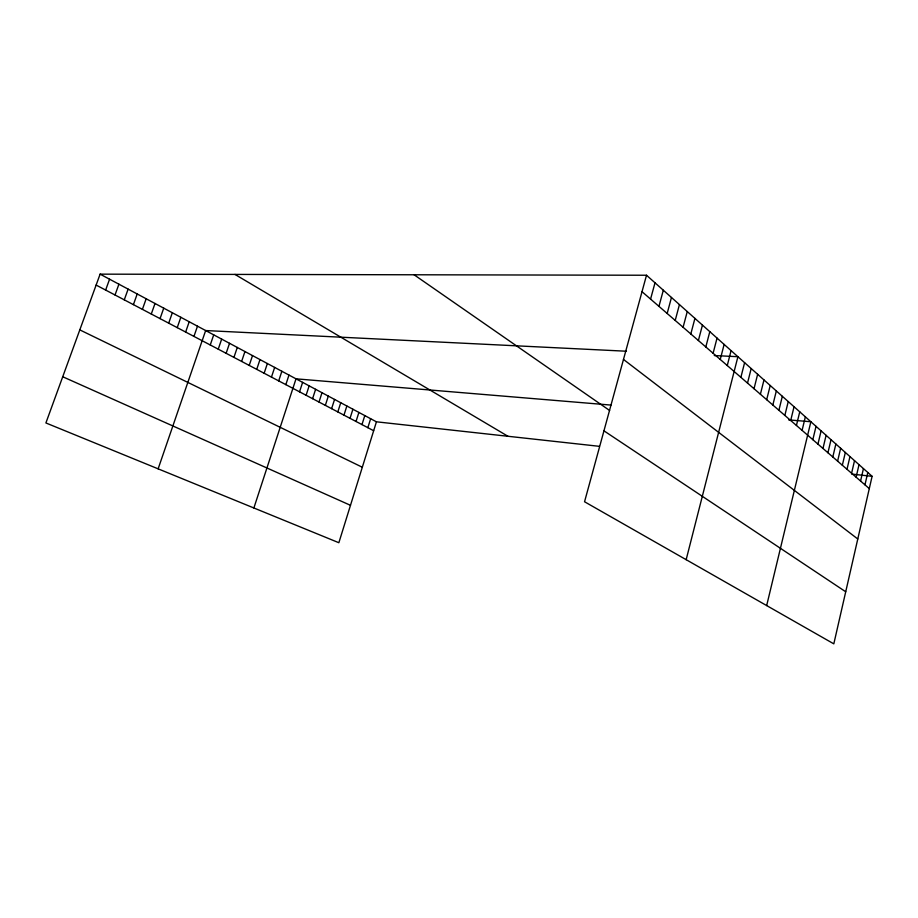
<?xml version="1.0" encoding="UTF-8"?>
<svg xmlns="http://www.w3.org/2000/svg" width="918" height="918" viewBox="0 0 918 918"><rect width="100%" height="100%" fill="white"/><g stroke="black" fill="none" stroke-linecap="round" stroke-linejoin="round"><path stroke-width="1.38" d="M646.513 275.239L872.1 476.316L833.819 643.851L584.548 501.756L646.513 275.239L100.108 274.149L45.9 422.957L338.857 542.722L376.437 421.81L599.225 446.309M860.579 481.043L863.436 468.605M864.963 484.853L867.797 472.495M851.594 473.263L854.52 460.652M856.127 477.188L859.019 464.657M842.345 465.254L845.34 452.471M847.004 469.293L849.965 456.59M832.81 456.992L835.862 444.025M837.618 461.157L840.636 448.282M827.933 452.758L831.019 439.711M817.949 444.105L821.105 430.863M822.976 448.466L826.097 435.316M766.668 605.57L810.869 421.741L788.677 419.893M812.832 439.676L816.033 426.342M796.434 425.47L799.75 411.826M802.091 430.37L805.361 416.829M790.696 420.49L794.047 406.743M778.9 410.277L782.331 396.312M784.844 415.429L788.241 401.568M772.841 405.033L776.33 390.953M760.402 394.258L763.983 379.949M766.679 399.697L770.213 385.503M754.022 388.727L757.637 374.292M747.516 383.081L751.188 368.543M686.159 559.682L737.911 356.712L714.261 355.541M740.883 377.344L744.601 362.679M727.263 365.536L731.084 350.619M720.251 359.466L724.13 344.422M713.102 353.269L717.038 338.099M698.391 340.532L702.442 325.098M705.816 346.958L709.809 331.662M690.818 333.968L694.926 318.397M683.095 327.267L687.261 311.558M675.212 320.439L679.435 304.592M667.168 313.474L671.46 297.478M658.952 306.36L663.312 290.226M650.575 299.096L655.004 282.813M367.854 427.685L370.642 418.723M356.035 421.477L358.881 412.434M361.979 424.598L364.79 415.59M350.033 418.333L352.902 409.233M337.824 411.918L340.739 402.738M343.963 415.143L346.855 406.008M325.351 405.366L328.311 396.094M331.616 408.659L334.565 399.433M319.005 402.038L322 392.72M306.096 395.268L309.148 385.858M312.59 398.676L315.608 389.301M299.543 391.825L302.619 382.358M253.884 507.975L296.009 378.836L610.986 405.079M278.693 380.89L281.86 371.274M285.842 384.642L288.975 375.072M271.464 377.091L274.654 367.429M264.143 373.247L267.368 363.528M249.226 365.421L252.519 355.587M256.73 369.357L259.989 359.581M241.629 361.428L244.945 351.548M233.929 357.4L237.292 347.452M226.138 353.304L229.534 343.309M210.256 344.973L213.71 334.852M218.243 349.161L221.674 339.109M158.137 468.834L205.655 330.549L626.443 351.227M193.95 336.413L197.485 326.188M185.643 332.052L189.211 321.759M177.22 327.634L180.835 317.284M168.694 323.159L172.343 312.74M160.053 318.615L163.737 308.15M142.405 309.355L146.169 298.763M151.286 314.013L155.016 303.479M133.408 304.638L137.207 293.967M124.274 299.842L128.13 289.113M115.025 294.988L118.915 284.201M105.639 290.065L109.575 279.21M851.686 474.078L872.1 476.316M62.734 376.759L350.481 505.313M79.809 329.883L362.312 467.239M96.126 285.073L373.66 430.726M100.108 274.149L376.437 421.81M234.974 274.413L507.952 436.279M603.952 430.829L845.719 591.766M414.087 274.78L609.609 410.472M623.483 359.431L857.779 538.992M642.015 291.683L869.3 488.594"/></g></svg>
